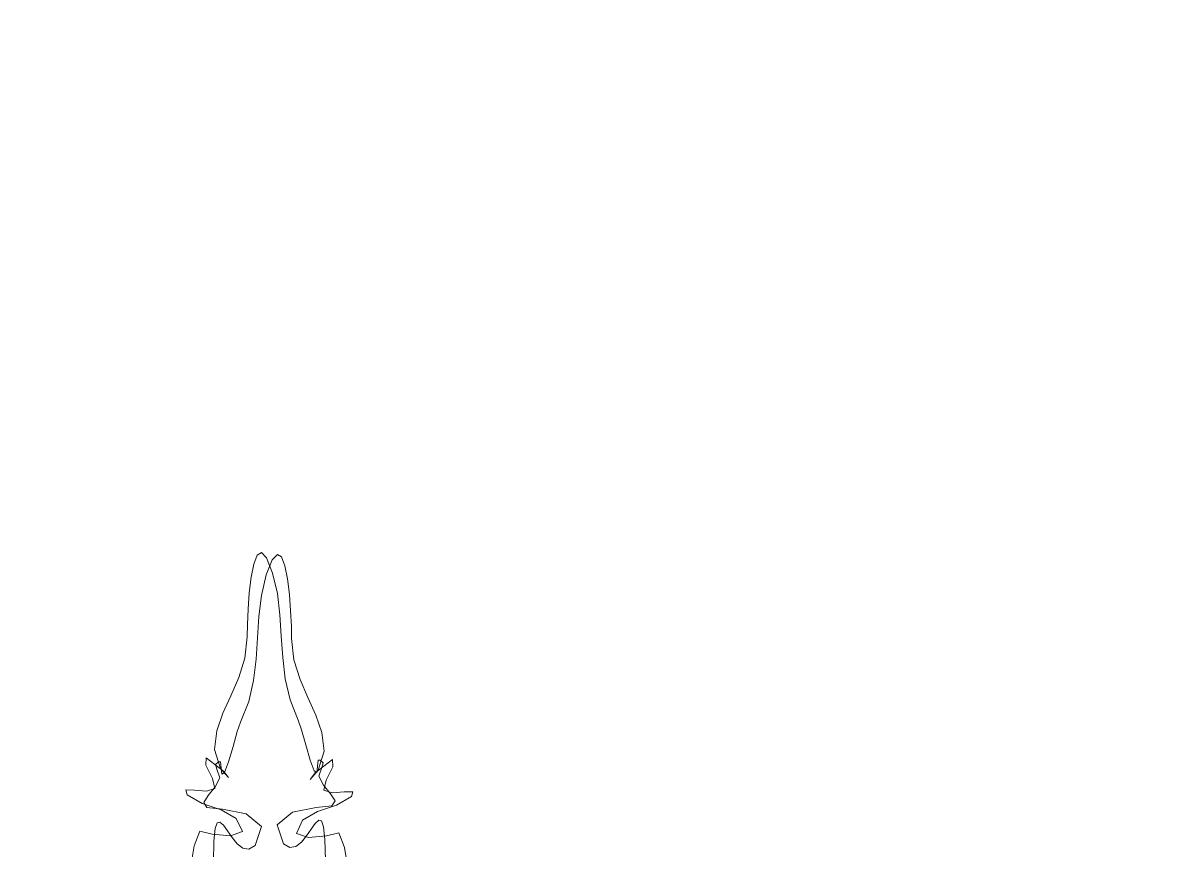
# Model space of a CAD drawing. Header units: centimetres. Extents: x -377343 to 693706, y 194584 to 813780.
# Drawn here: x 152493 to 152563.7, y 498058.4 to 498109.7 of the extents above; entities that cross this region are included whole.
import ezdxf

# ---------------------------------------------------------------- set-up
doc = ezdxf.new("R2010")
doc.units = ezdxf.units.CM
doc.layers.add('PIPA', color=11, linetype='Continuous')
doc.layers.add('TEXT', color=7, linetype='Continuous')

msp = doc.modelspace()

# ---------------------------------------------------------------- linework, layer by layer
at = {"layer": 'PIPA', "lineweight": 35, "extrusion": (0, 0.816497, 0.57735), "elevation": 193451.324}
msp.add_lwpolyline([(-421704.212, -325591.681), (-159560.265, -63447.734), (377343.333, -600351.331), (-158232.47, -1135927.133), (-693706.405, -600453.199), (-454216.825, -360963.619)], dxfattribs=at)
at = {"layer": 'TEXT', "color": 2, "linetype": 'Continuous', "lineweight": 13}
for p, q in [((152507.462, 498076.677), (152507.254, 498076.134)), ((152507.462, 498076.677), (152507.254, 498076.134)), ((152507.723, 498076.839), (152507.462, 498076.677)), ((152507.723, 498076.839), (152507.462, 498076.677)), ((152508.041, 498076.508), (152507.723, 498076.839)), ((152508.041, 498076.508), (152507.723, 498076.839)), ((152508.397, 498076.402), (152508.715, 498076.733)), ((152508.397, 498076.402), (152508.715, 498076.733)), ((152508.715, 498076.733), (152508.976, 498076.571)), ((152508.715, 498076.733), (152508.976, 498076.571)), ((152507.254, 498076.134), (152507.095, 498075.322)), ((152507.254, 498076.134), (152507.095, 498075.322)), ((152508.017, 498075.466), (152508.397, 498076.402)), ((152508.017, 498075.466), (152508.397, 498076.402)), ((152508.422, 498075.572), (152508.041, 498076.508)), ((152508.422, 498075.572), (152508.041, 498076.508)), ((152508.976, 498076.571), (152509.184, 498076.028)), ((152508.976, 498076.571), (152509.184, 498076.028)), ((152509.184, 498076.028), (152509.344, 498075.216)), ((152509.184, 498076.028), (152509.344, 498075.216)), ((152507.095, 498075.322), (152506.978, 498074.354)), ((152507.095, 498075.322), (152506.978, 498074.354)), ((152507.723, 498074.192), (152508.017, 498075.466)), ((152507.723, 498074.192), (152508.017, 498075.466)), ((152508.716, 498074.298), (152508.422, 498075.572)), ((152508.716, 498074.298), (152508.422, 498075.572)), ((152509.344, 498075.216), (152509.46, 498074.248)), ((152509.344, 498075.216), (152509.46, 498074.248)), ((152506.978, 498074.354), (152506.901, 498073.341)), ((152506.978, 498074.354), (152506.901, 498073.341)), ((152507.566, 498072.889), (152507.723, 498074.192)), ((152507.566, 498072.889), (152507.723, 498074.192)), ((152508.872, 498072.995), (152508.716, 498074.298)), ((152508.872, 498072.995), (152508.716, 498074.298)), ((152509.46, 498074.248), (152509.537, 498073.235)), ((152509.46, 498074.248), (152509.537, 498073.235)), ((152506.901, 498073.341), (152506.858, 498072.396)), ((152506.901, 498073.341), (152506.858, 498072.396)), ((152509.537, 498073.235), (152509.58, 498072.29)), ((152509.537, 498073.235), (152509.58, 498072.29)), ((152506.858, 498072.396), (152506.845, 498071.631)), ((152506.858, 498072.396), (152506.845, 498071.631)), ((152507.479, 498071.569), (152507.566, 498072.889)), ((152507.479, 498071.569), (152507.566, 498072.889)), ((152508.959, 498071.675), (152508.872, 498072.995)), ((152508.959, 498071.675), (152508.872, 498072.995)), ((152509.047, 498070.348), (152508.959, 498071.675)), ((152509.047, 498070.348), (152508.959, 498071.675)), ((152509.58, 498072.29), (152509.593, 498071.525)), ((152509.58, 498072.29), (152509.593, 498071.525)), ((152506.845, 498071.631), (152506.695, 498070.3)), ((152506.845, 498071.631), (152506.695, 498070.3)), ((152507.392, 498070.242), (152507.479, 498071.569)), ((152507.392, 498070.242), (152507.479, 498071.569)), ((152509.593, 498071.525), (152509.743, 498070.194)), ((152509.593, 498071.525), (152509.743, 498070.194)), ((152506.695, 498070.3), (152506.32, 498069.095)), ((152506.695, 498070.3), (152506.32, 498069.095)), ((152509.203, 498069.027), (152509.047, 498070.348)), ((152509.203, 498069.027), (152509.047, 498070.348)), ((152507.235, 498068.921), (152507.392, 498070.242)), ((152507.235, 498068.921), (152507.392, 498070.242)), ((152509.743, 498070.194), (152510.119, 498068.989)), ((152509.743, 498070.194), (152510.119, 498068.989)), ((152506.32, 498069.095), (152505.832, 498067.971)), ((152506.32, 498069.095), (152505.832, 498067.971)), ((152506.941, 498067.618), (152507.235, 498068.921)), ((152506.941, 498067.618), (152507.235, 498068.921)), ((152509.497, 498067.724), (152509.203, 498069.027)), ((152509.497, 498067.724), (152509.203, 498069.027)), ((152510.119, 498068.989), (152510.607, 498067.865)), ((152510.119, 498068.989), (152510.607, 498067.865)), ((152505.832, 498067.971), (152505.344, 498066.884)), ((152505.832, 498067.971), (152505.344, 498066.884)), ((152506.44, 498066.345), (152506.941, 498067.618)), ((152506.44, 498066.345), (152506.941, 498067.618)), ((152509.998, 498066.451), (152509.497, 498067.724)), ((152509.998, 498066.451), (152509.497, 498067.724)), ((152510.607, 498067.865), (152511.095, 498066.778)), ((152510.607, 498067.865), (152511.095, 498066.778)), ((152505.344, 498066.884), (152504.968, 498065.792)), ((152505.344, 498066.884), (152504.968, 498065.792)), ((152511.095, 498066.778), (152511.47, 498065.686)), ((152511.095, 498066.778), (152511.47, 498065.686)), ((152506.231, 498065.747), (152506.44, 498066.345)), ((152506.231, 498065.747), (152506.44, 498066.345)), ((152510.207, 498065.853), (152509.998, 498066.451)), ((152510.207, 498065.853), (152509.998, 498066.451)), ((152504.968, 498065.792), (152504.818, 498064.649)), ((152504.968, 498065.792), (152504.818, 498064.649)), ((152505.969, 498064.827), (152506.231, 498065.747)), ((152505.969, 498064.827), (152506.231, 498065.747)), ((152510.469, 498064.933), (152510.207, 498065.853)), ((152510.469, 498064.933), (152510.207, 498065.853)), ((152511.47, 498065.686), (152511.62, 498064.543)), ((152511.47, 498065.686), (152511.62, 498064.543)), ((152504.818, 498064.649), (152505.189, 498063.473)), ((152504.818, 498064.649), (152505.189, 498063.473)), ((152505.694, 498063.881), (152505.969, 498064.827)), ((152505.694, 498063.881), (152505.969, 498064.827)), ((152510.744, 498063.987), (152510.469, 498064.933)), ((152510.744, 498063.987), (152510.469, 498064.933)), ((152504.305, 498064.132), (152504.28, 498063.665)), ((152504.305, 498064.132), (152504.28, 498063.665)), ((152505.381, 498063.298), (152504.305, 498064.132)), ((152505.381, 498063.298), (152504.305, 498064.132)), ((152505.448, 498063.208), (152505.694, 498063.881)), ((152505.448, 498063.208), (152505.694, 498063.881)), ((152510.991, 498063.314), (152510.744, 498063.987)), ((152510.991, 498063.314), (152510.744, 498063.987)), ((152511.057, 498063.192), (152512.133, 498064.026)), ((152511.057, 498063.192), (152512.133, 498064.026)), ((152511.237, 498063.973), (152511.168, 498063.211)), ((152511.237, 498063.973), (152511.168, 498063.211)), ((152511.37, 498063.982), (152511.237, 498063.973)), ((152511.37, 498063.982), (152511.237, 498063.973)), ((152511.62, 498064.543), (152511.249, 498063.367)), ((152511.62, 498064.543), (152511.249, 498063.367)), ((152511.554, 498063.815), (152511.37, 498063.982)), ((152511.554, 498063.815), (152511.37, 498063.982)), ((152512.133, 498064.026), (152512.158, 498063.559)), ((152512.133, 498064.026), (152512.158, 498063.559)), ((152504.28, 498063.665), (152504.706, 498062.847)), ((152504.28, 498063.665), (152504.706, 498062.847)), ((152504.885, 498063.709), (152505.068, 498063.876)), ((152504.885, 498063.709), (152505.068, 498063.876)), ((152504.976, 498063.417), (152504.885, 498063.709)), ((152504.976, 498063.417), (152504.885, 498063.709)), ((152505.15, 498062.882), (152504.976, 498063.417)), ((152505.15, 498062.882), (152504.976, 498063.417)), ((152505.068, 498063.876), (152505.202, 498063.867)), ((152505.068, 498063.876), (152505.202, 498063.867)), ((152505.189, 498063.473), (152505.686, 498062.897)), ((152505.189, 498063.473), (152505.686, 498062.897)), ((152505.202, 498063.867), (152505.27, 498063.105)), ((152505.202, 498063.867), (152505.27, 498063.105)), ((152505.27, 498063.105), (152505.448, 498063.208)), ((152505.27, 498063.105), (152505.448, 498063.208)), ((152505.686, 498062.897), (152505.381, 498063.298)), ((152505.686, 498062.897), (152505.381, 498063.298)), ((152511.249, 498063.367), (152510.753, 498062.791)), ((152511.249, 498063.367), (152510.753, 498062.791)), ((152510.753, 498062.791), (152511.057, 498063.192)), ((152510.753, 498062.791), (152511.057, 498063.192)), ((152511.168, 498063.211), (152510.991, 498063.314)), ((152511.168, 498063.211), (152510.991, 498063.314)), ((152511.288, 498062.988), (152511.462, 498063.523)), ((152511.288, 498062.988), (152511.462, 498063.523)), ((152511.462, 498063.523), (152511.554, 498063.815)), ((152511.462, 498063.523), (152511.554, 498063.815)), ((152512.158, 498063.559), (152511.733, 498062.741)), ((152512.158, 498063.559), (152511.733, 498062.741)), ((152504.706, 498062.847), (152504.844, 498062.223)), ((152504.706, 498062.847), (152504.844, 498062.223)), ((152504.864, 498062.324), (152505.15, 498062.882)), ((152504.864, 498062.324), (152505.15, 498062.882)), ((152511.574, 498062.43), (152511.288, 498062.988)), ((152511.574, 498062.43), (152511.288, 498062.988)), ((152511.733, 498062.741), (152511.594, 498062.117)), ((152511.733, 498062.741), (152511.594, 498062.117)), ((152503.587, 498062.126), (152503.044, 498062.134)), ((152503.044, 498062.134), (152503.129, 498061.834)), ((152503.587, 498062.126), (152503.044, 498062.134)), ((152503.044, 498062.134), (152503.129, 498061.834)), ((152503.129, 498061.834), (152504.067, 498061.304)), ((152503.129, 498061.834), (152504.067, 498061.304)), ((152504.329, 498062.069), (152503.587, 498062.126)), ((152504.329, 498062.069), (152503.587, 498062.126)), ((152504.151, 498061.357), (152504.427, 498061.798)), ((152504.151, 498061.357), (152504.427, 498061.798)), ((152504.844, 498062.223), (152504.329, 498062.069)), ((152504.844, 498062.223), (152504.329, 498062.069)), ((152504.427, 498061.798), (152504.864, 498062.324)), ((152504.427, 498061.798), (152504.864, 498062.324)), ((152512.011, 498061.904), (152511.574, 498062.43)), ((152512.011, 498061.904), (152511.574, 498062.43)), ((152511.594, 498062.117), (152512.109, 498061.963)), ((152511.594, 498062.117), (152512.109, 498061.963)), ((152512.288, 498061.463), (152512.011, 498061.904)), ((152512.288, 498061.463), (152512.011, 498061.904)), ((152512.109, 498061.963), (152512.852, 498062.02)), ((152512.109, 498061.963), (152512.852, 498062.02)), ((152512.852, 498062.02), (152513.394, 498062.028)), ((152512.852, 498062.02), (152513.394, 498062.028)), ((152513.394, 498062.028), (152513.309, 498061.728)), ((152513.394, 498062.028), (152513.309, 498061.728)), ((152504.067, 498061.304), (152505.231, 498060.9)), ((152504.067, 498061.304), (152505.231, 498060.9)), ((152504.343, 498061.053), (152504.151, 498061.357)), ((152504.343, 498061.053), (152504.151, 498061.357)), ((152505.314, 498060.94), (152504.343, 498061.053)), ((152505.314, 498060.94), (152504.343, 498061.053)), ((152511.124, 498061.046), (152512.095, 498061.159)), ((152511.124, 498061.046), (152512.095, 498061.159)), ((152512.371, 498061.198), (152511.207, 498060.794)), ((152512.371, 498061.198), (152511.207, 498060.794)), ((152512.095, 498061.159), (152512.288, 498061.463)), ((152512.095, 498061.159), (152512.288, 498061.463)), ((152513.309, 498061.728), (152512.371, 498061.198)), ((152513.309, 498061.728), (152512.371, 498061.198)), ((152505.231, 498060.9), (152506.169, 498060.37)), ((152505.231, 498060.9), (152506.169, 498060.37)), ((152506.791, 498060.656), (152505.314, 498060.94)), ((152506.791, 498060.656), (152505.314, 498060.94)), ((152506.169, 498060.37), (152506.546, 498059.55)), ((152506.169, 498060.37), (152506.546, 498059.55)), ((152507.742, 498059.872), (152506.791, 498060.656)), ((152507.742, 498059.872), (152506.791, 498060.656)), ((152508.697, 498059.978), (152509.648, 498060.762)), ((152508.697, 498059.978), (152509.648, 498060.762)), ((152509.648, 498060.762), (152511.124, 498061.046)), ((152509.648, 498060.762), (152511.124, 498061.046)), ((152511.207, 498060.794), (152510.269, 498060.264)), ((152511.207, 498060.794), (152510.269, 498060.264)), ((152504.779, 498058.959), (152504.858, 498059.741)), ((152504.779, 498058.959), (152504.858, 498059.741)), ((152504.858, 498059.741), (152504.987, 498060.107)), ((152504.858, 498059.741), (152504.987, 498060.107)), ((152504.987, 498060.107), (152505.16, 498060.146)), ((152504.987, 498060.107), (152505.16, 498060.146)), ((152505.16, 498060.146), (152505.375, 498059.947)), ((152505.16, 498060.146), (152505.375, 498059.947)), ((152505.375, 498059.947), (152505.628, 498059.597)), ((152505.375, 498059.947), (152505.628, 498059.597)), ((152507.341, 498058.688), (152507.742, 498059.872)), ((152507.341, 498058.688), (152507.742, 498059.872)), ((152509.097, 498058.794), (152508.697, 498059.978)), ((152509.097, 498058.794), (152508.697, 498059.978)), ((152510.269, 498060.264), (152509.892, 498059.444)), ((152510.269, 498060.264), (152509.892, 498059.444)), ((152510.81, 498059.703), (152510.522, 498059.292)), ((152510.81, 498059.703), (152510.522, 498059.292)), ((152511.063, 498060.053), (152510.81, 498059.703)), ((152511.063, 498060.053), (152510.81, 498059.703)), ((152511.278, 498060.252), (152511.063, 498060.053)), ((152511.278, 498060.252), (152511.063, 498060.053)), ((152511.452, 498060.213), (152511.278, 498060.252)), ((152511.452, 498060.213), (152511.278, 498060.252)), ((152511.58, 498059.847), (152511.452, 498060.213)), ((152511.58, 498059.847), (152511.452, 498060.213)), ((152511.66, 498059.065), (152511.58, 498059.847)), ((152511.66, 498059.065), (152511.58, 498059.847)), ((152503.917, 498059.582), (152503.571, 498058.677)), ((152503.917, 498059.582), (152503.571, 498058.677)), ((152504.681, 498059.388), (152503.917, 498059.582)), ((152504.681, 498059.388), (152503.917, 498059.582)), ((152505.803, 498059.3), (152504.681, 498059.388)), ((152505.803, 498059.3), (152504.681, 498059.388)), ((152504.751, 498057.674), (152504.779, 498058.959)), ((152504.751, 498057.674), (152504.779, 498058.959)), ((152505.628, 498059.597), (152505.916, 498059.186)), ((152505.628, 498059.597), (152505.916, 498059.186)), ((152506.546, 498059.55), (152505.803, 498059.3)), ((152506.546, 498059.55), (152505.803, 498059.3)), ((152505.916, 498059.186), (152506.235, 498058.801)), ((152505.916, 498059.186), (152506.235, 498058.801)), ((152509.892, 498059.444), (152510.635, 498059.194)), ((152509.892, 498059.444), (152510.635, 498059.194)), ((152510.522, 498059.292), (152510.203, 498058.907)), ((152510.522, 498059.292), (152510.203, 498058.907)), ((152510.635, 498059.194), (152511.757, 498059.282)), ((152510.635, 498059.194), (152511.757, 498059.282)), ((152511.687, 498057.78), (152511.66, 498059.065)), ((152511.687, 498057.78), (152511.66, 498059.065)), ((152511.757, 498059.282), (152512.521, 498059.476)), ((152511.757, 498059.282), (152512.521, 498059.476)), ((152512.521, 498059.476), (152512.867, 498058.571)), ((152512.521, 498059.476), (152512.867, 498058.571)), ((152503.571, 498058.677), (152503.4, 498057.672)), ((152503.571, 498058.677), (152503.4, 498057.672)), ((152506.235, 498058.801), (152506.581, 498058.531)), ((152506.235, 498058.801), (152506.581, 498058.531)), ((152506.581, 498058.531), (152506.951, 498058.463)), ((152506.581, 498058.531), (152506.951, 498058.463)), ((152506.951, 498058.463), (152507.341, 498058.688)), ((152506.951, 498058.463), (152507.341, 498058.688)), ((152509.487, 498058.569), (152509.097, 498058.794)), ((152509.487, 498058.569), (152509.097, 498058.794)), ((152509.857, 498058.637), (152509.487, 498058.569)), ((152509.857, 498058.637), (152509.487, 498058.569)), ((152510.203, 498058.907), (152509.857, 498058.637)), ((152510.203, 498058.907), (152509.857, 498058.637)), ((152512.867, 498058.571), (152513.038, 498057.566)), ((152512.867, 498058.571), (152513.038, 498057.566))]:
    msp.add_line(p, q, dxfattribs=at)

doc.saveas('drawing.dxf')
